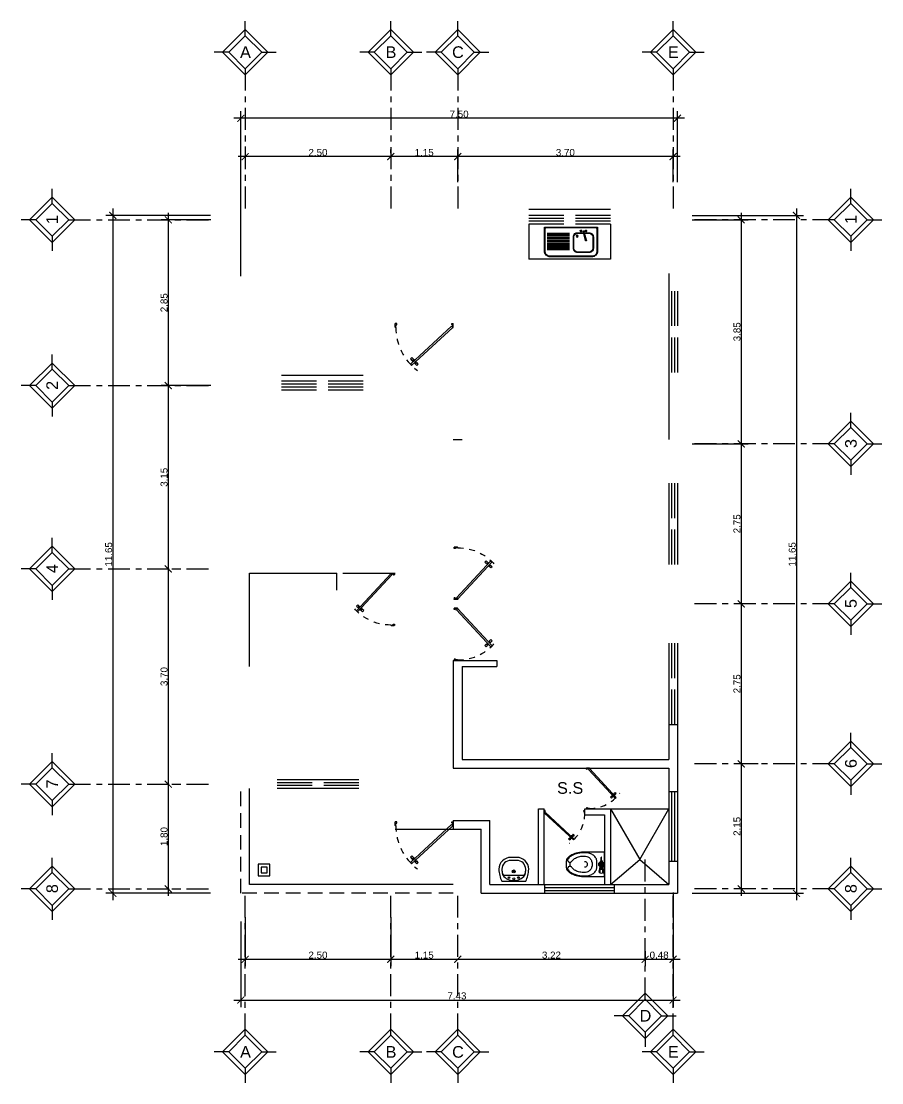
# Model space of a CAD drawing. Header units: inches. Extents: x 2 to 188, y -54 to 24.
# Drawn here: x 102.23 to 117.01, y -1.76 to 16.49 of the extents above; entities that cross this region are included whole.
import ezdxf
from ezdxf.enums import TextEntityAlignment as Align

# ---------------------------------------------------------------- set-up
doc = ezdxf.new("R2010")
doc.units = ezdxf.units.IN
doc.header["$MEASUREMENT"] = 0
doc.header["$PDMODE"] = 34
doc.linetypes.add('CENTER2', pattern=[1.125, 0.75, -0.125, 0.125, -0.125])
doc.linetypes.add('RAYITAS', pattern=[0.375, 0.25, -0.125])
doc.layers.add('artefactos', color=9, linetype='Continuous')
doc.layers.add('aux2', color=194, linetype='Continuous')
doc.styles.get("Standard").update_dxf_attribs({"font": 'arial.ttf'})
doc.dimstyles.new('A100', dxfattribs={"dimscale": 0, "dimtxt": 0.12, "dimasz": 0.12, "dimexe": 0.12, "dimexo": 0.06, "dimgap": 0.01, "dimtad": 1, "dimzin": 0, "dimdsep": 46, "dimtxsty": 'Standard', "dimblk": 'ARCHTICK', "dimcen": 0.09, "dimdle": 0.12, "dimclrd": 1, "dimclre": 1, "dimclrt": 3, "dimadec": 0, "dimazin": 0, "dimtfac": 1, "dimtofl": 0, "dimtmove": 1, "dimatfit": 3, "dimfxl": 1, "dimtolj": 1, "dimtzin": 0, "dimarcsym": 0})

# ---------------------------------------------------------------- blocks, each defined once
blk = doc.blocks.new('lp2')
at = {"layer": 'artefactos'}
for p, q in [((-0.219, -0.195), (-0.061, -0.234)), ((-0.215, -0.18), (-0.058, -0.225)), ((-0.186, -0.398), (-0.143, -0.396))]:
    blk.add_line(p, q, dxfattribs=at)
blk.add_lwpolyline([(-0.494, -0.088), (-0.494, -0.787, 0.414214), (-0.399, -0.882), (0.007, -0.882), (0.007, 0.007), (-0.399, 0.007, 0.414214)], format="xyb", close=True, dxfattribs=at)
for points in [[(-0.089, -0.217), (-0.089, -0.133, 0.414214), (-0.16, -0.062), (-0.351, -0.062, 0.414214), (-0.422, -0.133), (-0.422, -0.327, 0.414214), (-0.351, -0.398), (-0.186, -0.398)], [(-0.143, -0.396, 0.345881), (-0.089, -0.327), (-0.089, -0.227)]]:
    blk.add_lwpolyline(points, format="xyb", dxfattribs=at)
for centre, radius, start, end in [((-0.218, -0.187), 0.00751, 72.4753, 257.5247), ((-0.059, -0.23), 0.00461, 255, 75)]:
    blk.add_arc(centre, radius, start, end, dxfattribs=at)
at = {"layer": 'aux2', "linetype": 'Continuous'}
for p, q in [((-0.053, -0.177), (-0.058, -0.184)), ((-0.073, -0.184), (-0.066, -0.189)), ((-0.073, -0.275), (-0.066, -0.27)), ((-0.07, -0.18), (-0.063, -0.185)), ((-0.065, -0.195), (-0.07, -0.202)), ((-0.065, -0.265), (-0.07, -0.258)), ((-0.07, -0.279), (-0.063, -0.274)), ((-0.061, -0.198), (-0.066, -0.205)), ((-0.061, -0.262), (-0.066, -0.255)), ((-0.053, -0.283), (-0.058, -0.276)), ((-0.055, -0.197), (-0.048, -0.202)), ((-0.055, -0.263), (-0.048, -0.258)), ((-0.049, -0.18), (-0.054, -0.187)), ((-0.049, -0.28), (-0.054, -0.273)), ((-0.053, -0.193), (-0.046, -0.198)), ((-0.053, -0.267), (-0.046, -0.262)), ((-0.375, -0.463), (-0.375, -0.837)), ((-0.352, -0.463), (-0.352, -0.837)), ((-0.33, -0.463), (-0.33, -0.837)), ((-0.307, -0.463), (-0.307, -0.837)), ((-0.285, -0.463), (-0.285, -0.837)), ((-0.262, -0.463), (-0.262, -0.837)), ((-0.239, -0.463), (-0.239, -0.837)), ((-0.217, -0.463), (-0.217, -0.837)), ((-0.194, -0.463), (-0.194, -0.837)), ((-0.172, -0.463), (-0.172, -0.837)), ((-0.149, -0.463), (-0.149, -0.837)), ((-0.127, -0.463), (-0.127, -0.837)), ((-0.104, -0.463), (-0.104, -0.837))]:
    blk.add_line(p, q, dxfattribs=at)
blk.add_lwpolyline([(-0.484, -0.088), (-0.484, -0.787, 0.414214), (-0.399, -0.873), (-0.027, -0.873, 0.414214), (-0.003, -0.849), (-0.003, -0.026, 0.414214), (-0.027, -0.002), (-0.399, -0.002, 0.414214)], format="xyb", close=True, dxfattribs=at)
for points in [[(-0.098, -0.214), (-0.098, -0.133, 0.414214), (-0.16, -0.071), (-0.351, -0.071, 0.414214), (-0.413, -0.133), (-0.413, -0.327, 0.414214), (-0.351, -0.389), (-0.169, -0.389)], [(-0.169, -0.389), (-0.16, -0.389, 0.414214), (-0.098, -0.327), (-0.098, -0.225)]]:
    blk.add_lwpolyline(points, format="xyb", dxfattribs=at)
for centre, radius in [((-0.147, -0.333), 0.0177), ((-0.147, -0.333), 0.0108), ((-0.059, -0.191), 0.00362), ((-0.059, -0.269), 0.00362)]:
    blk.add_circle(centre, radius, dxfattribs=at)
for centre, radius, start, end in [((-0.051, -0.179), 0.00246, 325, 145), ((-0.072, -0.182), 0.00246, 55, 235), ((-0.072, -0.277), 0.00246, 125, 305), ((-0.068, -0.204), 0.00246, 145, 325), ((-0.068, -0.256), 0.00246, 35, 215), ((-0.07, -0.193), 0.00484, 332.2939, 47.7061), ((-0.07, -0.267), 0.00484, 312.2939, 27.7061), ((-0.061, -0.181), 0.00484, 242.2939, 317.7061), ((-0.061, -0.279), 0.00484, 42.2939, 117.7061), ((-0.058, -0.201), 0.00484, 62.2939, 137.7061), ((-0.058, -0.259), 0.00484, 222.2939, 297.7061), ((-0.049, -0.189), 0.00484, 152.2939, 227.7061), ((-0.049, -0.27), 0.00484, 132.2939, 207.7061), ((-0.051, -0.281), 0.00246, 215, 35), ((-0.047, -0.2), 0.00246, 235, 55), ((-0.047, -0.26), 0.00246, 305, 125)]:
    blk.add_arc(centre, radius, start, end, dxfattribs=at)
blk = doc.blocks.new('*U25')
at = {"layer": 'artefactos'}
for p, q in [((0.011, 0.034), (0.717, 0.69)), ((0.032, 0.013), (0.738, 0.668)), ((0.625, 0.689), (0.601, 0.665)), ((0.601, 0.665), (0.629, 0.637)), ((0.625, 0.689), (0.653, 0.661)), ((0.653, 0.661), (0.629, 0.637)), ((0.675, 0.653), (0.637, 0.615)), ((0.637, 0.615), (0.64, 0.612)), ((0.664, 0.588), (0.661, 0.591)), ((0.702, 0.626), (0.664, 0.588)), ((0.675, 0.653), (0.678, 0.65)), ((0.71, 0.604), (0.686, 0.58)), ((0.714, 0.552), (0.686, 0.58)), ((0.702, 0.626), (0.699, 0.629)), ((0.738, 0.576), (0.71, 0.604)), ((0.738, 0.576), (0.714, 0.552)), ((0.738, 0.668), (0.717, 0.69)), ((0, 0.031), (0, -0.031)), ((0.008, 0.034), (0.003, 0.034)), ((0.011, 0.034), (0.032, 0.013)), ((0.011, 0.031), (0.011, -0.011)), ((0.989, 0.031), (0.989, -0.011)), ((0.992, 0.034), (0.997, 0.034)), ((1, 0.031), (1, -0.031)), ((0.025, -0.034), (0.003, -0.034)), ((0.011, -0.011), (0.025, -0.011)), ((0.028, -0.014), (0.028, -0.031)), ((0.972, -0.014), (0.972, -0.031)), ((0.989, -0.011), (0.975, -0.011)), ((0.975, -0.034), (0.997, -0.034))]:
    blk.add_line(p, q, dxfattribs=at)
at = {"layer": 'artefactos', "linetype": 'RAYITAS', "ltscale": 0.15}
blk.add_arc((0.061, 0.034), 0.928, 0, 53.3291, dxfattribs=at)
at = {"layer": 'artefactos'}
for centre, radius, start, end in [((0.624, 0.629), 0.0188, 310.968, 53.1574), ((0.661, 0.665), 0.0188, 216.8426, 319.032), ((0.678, 0.576), 0.0188, 36.8426, 139.032), ((0.714, 0.612), 0.0188, 130.968, 233.1574), ((0.003, 0.031), 0.003, 90, 180), ((0.008, 0.031), 0.003, 0, 90), ((0.992, 0.031), 0.003, 90, 180), ((0.997, 0.031), 0.003, 0, 90), ((0.003, -0.031), 0.003, 180, 270), ((0.025, -0.014), 0.003, 0, 90), ((0.025, -0.031), 0.003, 270, 0), ((0.975, -0.014), 0.003, 90, 180), ((0.975, -0.031), 0.003, 180, 270), ((0.997, -0.031), 0.003, 270, 0)]:
    blk.add_arc(centre, radius, start, end, dxfattribs=at)
blk = doc.blocks.new('EJE NORTE3')
at = {"color": 8}
for p, q in [((0, 3.631), (0, 4.131)), ((-0.566, 3.066), (-1.066, 3.066)), ((0.566, 3.066), (1.066, 3.066))]:
    blk.add_line(p, q, dxfattribs=at)
at = {"color": 2, "linetype": 'CENTER2'}
blk.add_line((0, 2.5), (0, -2.5), dxfattribs=at)
at = {"color": 8}
blk.add_lwpolyline([(0.778, 3.066), (0, 3.844), (-0.778, 3.066), (0, 2.288)], close=True, dxfattribs=at)
at = {"color": 5}
blk.add_lwpolyline([(0.566, 3.066), (0, 3.631), (-0.566, 3.066), (0, 2.5)], close=True, dxfattribs=at)
at = {"color": 8}
blk.add_attdef('EN', text='', height=0.4, dxfattribs=at).set_placement((0.009, 3.07), align=Align.MIDDLE_CENTER)
blk = doc.blocks.new('_ArchTick')
at = {"color": 0, "linetype": 'ByBlock', "const_width": 0.15}
blk.add_lwpolyline([(-0.5, -0.5), (0.5, 0.5)], dxfattribs=at)
blk = doc.blocks.new('*D45')
at = {"color": 1, "lineweight": -2, "transparency": 16777216}
for p, q in [((109.728, 13.723), (109.728, 14.281)), ((113.428, 13.723), (113.428, 14.281)), ((113.548, 14.161), (109.608, 14.161))]:
    blk.add_line(p, q, dxfattribs=at)
at = {"layer": 'DEFPOINTS', "color": 0, "transparency": 16777216}
for p in [(109.728, 14.161), (109.728, 13.663), (113.428, 13.663)]:
    blk.add_point(p, dxfattribs=at)
at = {"color": 1, "lineweight": -2, "transparency": 16777216, "xscale": 0.12, "yscale": 0.12, "zscale": 0.12, "rotation": 180}
blk.add_blockref('_ArchTick', (109.728, 14.161), dxfattribs=at)
at = {"color": 1, "lineweight": -2, "transparency": 16777216, "xscale": 0.12, "yscale": 0.12, "zscale": 0.12}
blk.add_blockref('_ArchTick', (113.428, 14.161), dxfattribs=at)
at = {"color": 3, "transparency": 16777216, "insert": (111.578, 14.232), "char_height": 0.12, "attachment_point": 5}
blk.add_mtext('\\A1;3.70', dxfattribs=at)
blk = doc.blocks.new('*D46')
at = {"color": 1, "lineweight": -2, "transparency": 16777216}
for p, q in [((108.578, 14.221), (108.578, 14.281)), ((109.728, 13.723), (109.728, 14.281)), ((109.848, 14.161), (108.458, 14.161))]:
    blk.add_line(p, q, dxfattribs=at)
at = {"layer": 'DEFPOINTS', "color": 0, "transparency": 16777216}
for p in [(108.578, 14.161), (108.578, 14.161), (109.728, 13.663)]:
    blk.add_point(p, dxfattribs=at)
at = {"color": 1, "lineweight": -2, "transparency": 16777216, "xscale": 0.12, "yscale": 0.12, "zscale": 0.12, "rotation": 180}
blk.add_blockref('_ArchTick', (108.578, 14.161), dxfattribs=at)
at = {"color": 1, "lineweight": -2, "transparency": 16777216, "xscale": 0.12, "yscale": 0.12, "zscale": 0.12}
blk.add_blockref('_ArchTick', (109.728, 14.161), dxfattribs=at)
at = {"color": 3, "transparency": 16777216, "insert": (109.153, 14.232), "char_height": 0.12, "attachment_point": 5}
blk.add_mtext('\\A1;1.15', dxfattribs=at)
blk = doc.blocks.new('*D47')
at = {"color": 1, "lineweight": -2, "transparency": 16777216}
for p, q in [((106.078, 14.336), (106.078, 14.041)), ((108.578, 14.221), (108.578, 14.281)), ((108.698, 14.161), (105.958, 14.161))]:
    blk.add_line(p, q, dxfattribs=at)
at = {"layer": 'DEFPOINTS', "color": 0, "transparency": 16777216}
for p in [(106.078, 14.396), (106.078, 14.161), (108.578, 14.161)]:
    blk.add_point(p, dxfattribs=at)
at = {"color": 1, "lineweight": -2, "transparency": 16777216, "xscale": 0.12, "yscale": 0.12, "zscale": 0.12, "rotation": 180}
blk.add_blockref('_ArchTick', (106.078, 14.161), dxfattribs=at)
at = {"color": 1, "lineweight": -2, "transparency": 16777216, "xscale": 0.12, "yscale": 0.12, "zscale": 0.12}
blk.add_blockref('_ArchTick', (108.578, 14.161), dxfattribs=at)
at = {"color": 3, "transparency": 16777216, "insert": (107.328, 14.232), "char_height": 0.12, "attachment_point": 5}
blk.add_mtext('\\A1;2.50', dxfattribs=at)
blk = doc.blocks.new('*D48')
at = {"color": 1, "lineweight": -2, "transparency": 16777216}
for p, q in [((113.623, 14.82), (105.883, 14.82)), ((106.003, 12.108), (106.003, 14.94)), ((113.503, 13.723), (113.503, 14.94))]:
    blk.add_line(p, q, dxfattribs=at)
at = {"layer": 'DEFPOINTS', "color": 0, "transparency": 16777216}
for p in [(106.003, 14.82), (113.503, 13.663), (106.003, 12.048)]:
    blk.add_point(p, dxfattribs=at)
at = {"color": 1, "lineweight": -2, "transparency": 16777216, "xscale": 0.12, "yscale": 0.12, "zscale": 0.12, "rotation": 180}
blk.add_blockref('_ArchTick', (106.003, 14.82), dxfattribs=at)
at = {"color": 1, "lineweight": -2, "transparency": 16777216, "xscale": 0.12, "yscale": 0.12, "zscale": 0.12}
blk.add_blockref('_ArchTick', (113.503, 14.82), dxfattribs=at)
at = {"color": 3, "transparency": 16777216, "insert": (109.753, 14.891), "char_height": 0.12, "attachment_point": 5}
blk.add_mtext('\\A1;7.50', dxfattribs=at)
blk = doc.blocks.new('*D49')
at = {"color": 1, "lineweight": -2, "transparency": 16777216}
for p, q in [((106.078, 1.088), (106.078, 0.246)), ((108.578, 1.088), (108.578, 0.246)), ((105.958, 0.366), (108.698, 0.366))]:
    blk.add_line(p, q, dxfattribs=at)
at = {"layer": 'DEFPOINTS', "color": 0, "transparency": 16777216}
for p in [(106.078, 1.148), (108.578, 1.148), (108.578, 0.366)]:
    blk.add_point(p, dxfattribs=at)
at = {"color": 1, "lineweight": -2, "transparency": 16777216, "xscale": 0.12, "yscale": 0.12, "zscale": 0.12, "rotation": 180}
blk.add_blockref('_ArchTick', (106.078, 0.366), dxfattribs=at)
at = {"color": 1, "lineweight": -2, "transparency": 16777216, "xscale": 0.12, "yscale": 0.12, "zscale": 0.12}
blk.add_blockref('_ArchTick', (108.578, 0.366), dxfattribs=at)
at = {"color": 3, "transparency": 16777216, "insert": (107.328, 0.437), "char_height": 0.12, "attachment_point": 5}
blk.add_mtext('\\A1;2.50', dxfattribs=at)
blk = doc.blocks.new('*D50')
at = {"color": 1, "lineweight": -2, "transparency": 16777216}
for p, q in [((108.578, 1.088), (108.578, 0.246)), ((108.458, 0.366), (109.848, 0.366)), ((109.728, 0.426), (109.728, 0.486))]:
    blk.add_line(p, q, dxfattribs=at)
at = {"layer": 'DEFPOINTS', "color": 0, "transparency": 16777216}
for p in [(108.578, 1.148), (109.728, 0.366), (109.728, 0.366)]:
    blk.add_point(p, dxfattribs=at)
at = {"color": 1, "lineweight": -2, "transparency": 16777216, "xscale": 0.12, "yscale": 0.12, "zscale": 0.12, "rotation": 180}
blk.add_blockref('_ArchTick', (108.578, 0.366), dxfattribs=at)
at = {"color": 1, "lineweight": -2, "transparency": 16777216, "xscale": 0.12, "yscale": 0.12, "zscale": 0.12}
blk.add_blockref('_ArchTick', (109.728, 0.366), dxfattribs=at)
at = {"color": 3, "transparency": 16777216, "insert": (109.153, 0.437), "char_height": 0.12, "attachment_point": 5}
blk.add_mtext('\\A1;1.15', dxfattribs=at)
blk = doc.blocks.new('*D51')
at = {"color": 1, "lineweight": -2, "transparency": 16777216}
for p, q in [((109.608, 0.366), (113.069, 0.366)), ((109.728, 0.426), (109.728, 0.486)), ((112.949, 0.506), (112.949, 0.246))]:
    blk.add_line(p, q, dxfattribs=at)
at = {"layer": 'DEFPOINTS', "color": 0, "transparency": 16777216}
for p in [(112.949, 0.566), (109.728, 0.366), (112.949, 0.366)]:
    blk.add_point(p, dxfattribs=at)
at = {"color": 1, "lineweight": -2, "transparency": 16777216, "xscale": 0.12, "yscale": 0.12, "zscale": 0.12, "rotation": 180}
blk.add_blockref('_ArchTick', (109.728, 0.366), dxfattribs=at)
at = {"color": 1, "lineweight": -2, "transparency": 16777216, "xscale": 0.12, "yscale": 0.12, "zscale": 0.12}
blk.add_blockref('_ArchTick', (112.949, 0.366), dxfattribs=at)
at = {"color": 3, "transparency": 16777216, "insert": (111.339, 0.437), "char_height": 0.12, "attachment_point": 5}
blk.add_mtext('\\A1;3.22', dxfattribs=at)
blk = doc.blocks.new('*D52')
at = {"color": 1, "lineweight": -2, "transparency": 16777216}
for p, q in [((112.829, 0.366), (113.548, 0.366)), ((112.949, 0.506), (112.949, 0.246)), ((113.428, 0.506), (113.428, 0.246))]:
    blk.add_line(p, q, dxfattribs=at)
at = {"layer": 'DEFPOINTS', "color": 0, "transparency": 16777216}
for p in [(112.949, 0.566), (113.428, 0.566), (113.428, 0.366)]:
    blk.add_point(p, dxfattribs=at)
at = {"color": 1, "lineweight": -2, "transparency": 16777216, "xscale": 0.12, "yscale": 0.12, "zscale": 0.12, "rotation": 180}
blk.add_blockref('_ArchTick', (112.949, 0.366), dxfattribs=at)
at = {"color": 1, "lineweight": -2, "transparency": 16777216, "xscale": 0.12, "yscale": 0.12, "zscale": 0.12}
blk.add_blockref('_ArchTick', (113.428, 0.366), dxfattribs=at)
at = {"color": 3, "transparency": 16777216, "insert": (113.189, 0.437), "char_height": 0.12, "attachment_point": 5}
blk.add_mtext('\\A1;0.48', dxfattribs=at)
blk = doc.blocks.new('*D53')
at = {"color": 1, "lineweight": -2, "transparency": 16777216}
for p, q in [((113.428, 1.515), (113.428, -0.455)), ((106.003, 1.013), (106.003, -0.455)), ((105.883, -0.335), (113.548, -0.335))]:
    blk.add_line(p, q, dxfattribs=at)
at = {"layer": 'DEFPOINTS', "color": 0, "transparency": 16777216}
for p in [(113.428, 1.575), (106.003, 1.073), (113.428, -0.335)]:
    blk.add_point(p, dxfattribs=at)
at = {"color": 1, "lineweight": -2, "transparency": 16777216, "xscale": 0.12, "yscale": 0.12, "zscale": 0.12, "rotation": 180}
blk.add_blockref('_ArchTick', (106.003, -0.335), dxfattribs=at)
at = {"color": 1, "lineweight": -2, "transparency": 16777216, "xscale": 0.12, "yscale": 0.12, "zscale": 0.12}
blk.add_blockref('_ArchTick', (113.428, -0.335), dxfattribs=at)
at = {"color": 3, "transparency": 16777216, "insert": (109.715, -0.264), "char_height": 0.12, "attachment_point": 5}
blk.add_mtext('\\A1;7.43', dxfattribs=at)
blk = doc.blocks.new('*D54')
at = {"color": 1, "lineweight": -2, "transparency": 16777216}
for p, q in [((104.756, 13.195), (104.756, 10.105)), ((105.486, 13.075), (104.636, 13.075)), ((105.486, 10.225), (104.636, 10.225))]:
    blk.add_line(p, q, dxfattribs=at)
at = {"layer": 'DEFPOINTS', "color": 0, "transparency": 16777216}
for p in [(105.546, 13.075), (104.756, 10.225), (105.546, 10.225)]:
    blk.add_point(p, dxfattribs=at)
at = {"color": 1, "lineweight": -2, "transparency": 16777216, "xscale": 0.12, "yscale": 0.12, "zscale": 0.12}
for p, rotation in [((104.756, 13.075), 90), ((104.756, 10.225), 270)]:
    blk.add_blockref('_ArchTick', p, dxfattribs=dict(at, rotation=rotation))
at = {"color": 3, "transparency": 16777216, "insert": (104.684, 11.65), "char_height": 0.12, "attachment_point": 5, "rotation": 90}
blk.add_mtext('\\A1;2.85', dxfattribs=at)
blk = doc.blocks.new('*D55')
at = {"color": 1, "lineweight": -2, "transparency": 16777216}
for p, q in [((105.486, 10.225), (104.636, 10.225)), ((104.756, 10.345), (104.756, 6.955)), ((104.816, 7.075), (104.876, 7.075))]:
    blk.add_line(p, q, dxfattribs=at)
at = {"layer": 'DEFPOINTS', "color": 0, "transparency": 16777216}
for p in [(105.546, 10.225), (104.756, 7.075), (104.756, 7.075)]:
    blk.add_point(p, dxfattribs=at)
at = {"color": 1, "lineweight": -2, "transparency": 16777216, "xscale": 0.12, "yscale": 0.12, "zscale": 0.12}
for p, rotation in [((104.756, 10.225), 90), ((104.756, 7.075), 270)]:
    blk.add_blockref('_ArchTick', p, dxfattribs=dict(at, rotation=rotation))
at = {"color": 3, "transparency": 16777216, "insert": (104.684, 8.65), "char_height": 0.12, "attachment_point": 5, "rotation": 90}
blk.add_mtext('\\A1;3.15', dxfattribs=at)
blk = doc.blocks.new('*D56')
at = {"color": 1, "lineweight": -2, "transparency": 16777216}
for p, q in [((104.756, 7.195), (104.756, 3.255)), ((104.816, 7.075), (104.876, 7.075)), ((104.816, 3.375), (104.876, 3.375))]:
    blk.add_line(p, q, dxfattribs=at)
at = {"layer": 'DEFPOINTS', "color": 0, "transparency": 16777216}
for p in [(104.756, 7.075), (104.756, 3.375), (104.756, 3.375)]:
    blk.add_point(p, dxfattribs=at)
at = {"color": 1, "lineweight": -2, "transparency": 16777216, "xscale": 0.12, "yscale": 0.12, "zscale": 0.12}
for p, rotation in [((104.756, 7.075), 90), ((104.756, 3.375), 270)]:
    blk.add_blockref('_ArchTick', p, dxfattribs=dict(at, rotation=rotation))
at = {"color": 3, "transparency": 16777216, "insert": (104.684, 5.225), "char_height": 0.12, "attachment_point": 5, "rotation": 90}
blk.add_mtext('\\A1;3.70', dxfattribs=at)
blk = doc.blocks.new('*D57')
at = {"color": 1, "lineweight": -2, "transparency": 16777216}
for p, q in [((104.756, 3.495), (104.756, 1.455)), ((104.816, 3.375), (104.876, 3.375)), ((104.816, 1.575), (104.876, 1.575))]:
    blk.add_line(p, q, dxfattribs=at)
at = {"layer": 'DEFPOINTS', "color": 0, "transparency": 16777216}
for p in [(104.756, 3.375), (104.756, 1.575), (104.756, 1.575)]:
    blk.add_point(p, dxfattribs=at)
at = {"color": 1, "lineweight": -2, "transparency": 16777216, "xscale": 0.12, "yscale": 0.12, "zscale": 0.12}
for p, rotation in [((104.756, 3.375), 90), ((104.756, 1.575), 270)]:
    blk.add_blockref('_ArchTick', p, dxfattribs=dict(at, rotation=rotation))
at = {"color": 3, "transparency": 16777216, "insert": (104.684, 2.475), "char_height": 0.12, "attachment_point": 5, "rotation": 90}
blk.add_mtext('\\A1;1.80', dxfattribs=at)
blk = doc.blocks.new('*D58')
at = {"color": 1, "lineweight": -2, "transparency": 16777216}
for p, q in [((105.481, 13.15), (103.684, 13.15)), ((103.804, 13.27), (103.804, 1.38)), ((105.481, 1.5), (103.684, 1.5))]:
    blk.add_line(p, q, dxfattribs=at)
at = {"layer": 'DEFPOINTS', "color": 0, "transparency": 16777216}
for p in [(105.541, 13.15), (103.804, 1.5), (105.541, 1.5)]:
    blk.add_point(p, dxfattribs=at)
at = {"color": 1, "lineweight": -2, "transparency": 16777216, "xscale": 0.12, "yscale": 0.12, "zscale": 0.12}
for p, rotation in [((103.804, 13.15), 90), ((103.804, 1.5), 270)]:
    blk.add_blockref('_ArchTick', p, dxfattribs=dict(at, rotation=rotation))
at = {"color": 3, "transparency": 16777216, "insert": (103.732, 7.325), "char_height": 0.12, "attachment_point": 5, "rotation": 90}
blk.add_mtext('\\A1;11.65', dxfattribs=at)
blk = doc.blocks.new('*D59')
at = {"color": 1, "lineweight": -2, "transparency": 16777216}
for p, q in [((114.599, 13.195), (114.599, 9.105)), ((113.758, 13.075), (114.719, 13.075)), ((113.758, 9.225), (114.719, 9.225))]:
    blk.add_line(p, q, dxfattribs=at)
at = {"layer": 'DEFPOINTS', "color": 0, "transparency": 16777216}
for p in [(113.698, 13.075), (113.698, 9.225), (114.599, 9.225)]:
    blk.add_point(p, dxfattribs=at)
at = {"color": 1, "lineweight": -2, "transparency": 16777216, "xscale": 0.12, "yscale": 0.12, "zscale": 0.12}
for p, rotation in [((114.599, 13.075), 90), ((114.599, 9.225), 270)]:
    blk.add_blockref('_ArchTick', p, dxfattribs=dict(at, rotation=rotation))
at = {"color": 3, "transparency": 16777216, "insert": (114.527, 11.15), "char_height": 0.12, "attachment_point": 5, "rotation": 90}
blk.add_mtext('\\A1;3.85', dxfattribs=at)
blk = doc.blocks.new('*D60')
at = {"color": 1, "lineweight": -2, "transparency": 16777216}
for p, q in [((114.599, 9.345), (114.599, 6.355)), ((113.758, 9.225), (114.719, 9.225)), ((114.539, 6.475), (114.479, 6.475))]:
    blk.add_line(p, q, dxfattribs=at)
at = {"layer": 'DEFPOINTS', "color": 0, "transparency": 16777216}
for p in [(113.698, 9.225), (114.599, 6.475), (114.599, 6.475)]:
    blk.add_point(p, dxfattribs=at)
at = {"color": 1, "lineweight": -2, "transparency": 16777216, "xscale": 0.12, "yscale": 0.12, "zscale": 0.12}
for p, rotation in [((114.599, 9.225), 90), ((114.599, 6.475), 270)]:
    blk.add_blockref('_ArchTick', p, dxfattribs=dict(at, rotation=rotation))
at = {"color": 3, "transparency": 16777216, "insert": (114.527, 7.85), "char_height": 0.12, "attachment_point": 5, "rotation": 90}
blk.add_mtext('\\A1;2.75', dxfattribs=at)
blk = doc.blocks.new('*D61')
at = {"color": 1, "lineweight": -2, "transparency": 16777216}
for p, q in [((114.599, 6.595), (114.599, 3.605)), ((114.539, 6.475), (114.479, 6.475)), ((114.888, 3.725), (114.479, 3.725))]:
    blk.add_line(p, q, dxfattribs=at)
at = {"layer": 'DEFPOINTS', "color": 0, "transparency": 16777216}
for p in [(114.599, 6.475), (114.599, 3.725), (114.948, 3.725)]:
    blk.add_point(p, dxfattribs=at)
at = {"color": 1, "lineweight": -2, "transparency": 16777216, "xscale": 0.12, "yscale": 0.12, "zscale": 0.12}
for p, rotation in [((114.599, 6.475), 90), ((114.599, 3.725), 270)]:
    blk.add_blockref('_ArchTick', p, dxfattribs=dict(at, rotation=rotation))
at = {"color": 3, "transparency": 16777216, "insert": (114.527, 5.1), "char_height": 0.12, "attachment_point": 5, "rotation": 90}
blk.add_mtext('\\A1;2.75', dxfattribs=at)
blk = doc.blocks.new('*D62')
at = {"color": 1, "lineweight": -2, "transparency": 16777216}
for p, q in [((114.599, 3.845), (114.599, 1.455)), ((114.888, 3.725), (114.479, 3.725)), ((114.539, 1.575), (114.479, 1.575))]:
    blk.add_line(p, q, dxfattribs=at)
at = {"layer": 'DEFPOINTS', "color": 0, "transparency": 16777216}
for p in [(114.948, 3.725), (114.599, 1.575), (114.599, 1.575)]:
    blk.add_point(p, dxfattribs=at)
at = {"color": 1, "lineweight": -2, "transparency": 16777216, "xscale": 0.12, "yscale": 0.12, "zscale": 0.12}
for p, rotation in [((114.599, 3.725), 90), ((114.599, 1.575), 270)]:
    blk.add_blockref('_ArchTick', p, dxfattribs=dict(at, rotation=rotation))
at = {"color": 3, "transparency": 16777216, "insert": (114.527, 2.65), "char_height": 0.12, "attachment_point": 5, "rotation": 90}
blk.add_mtext('\\A1;2.15', dxfattribs=at)
blk = doc.blocks.new('*D63')
at = {"color": 1, "lineweight": -2, "transparency": 16777216}
for p, q in [((113.758, 13.15), (115.668, 13.15)), ((115.548, 13.27), (115.548, 1.38)), ((113.758, 1.5), (115.668, 1.5))]:
    blk.add_line(p, q, dxfattribs=at)
at = {"layer": 'DEFPOINTS', "color": 0, "transparency": 16777216}
for p in [(113.698, 13.15), (113.698, 1.5), (115.548, 1.5)]:
    blk.add_point(p, dxfattribs=at)
at = {"color": 1, "lineweight": -2, "transparency": 16777216, "xscale": 0.12, "yscale": 0.12, "zscale": 0.12}
for p, rotation in [((115.548, 13.15), 90), ((115.548, 1.5), 270)]:
    blk.add_blockref('_ArchTick', p, dxfattribs=dict(at, rotation=rotation))
at = {"color": 3, "transparency": 16777216, "insert": (115.476, 7.325), "char_height": 0.12, "attachment_point": 5, "rotation": 90}
blk.add_mtext('\\A1;11.65', dxfattribs=at)
blk = doc.blocks.new('videt')
at = {"layer": 'artefactos'}
blk.add_line((0.024, 0.29), (-0.044, 0.29), dxfattribs=at)
for points in [[(0.196, 0.029, 0.049648), (0.183, 0.159, 0.06346), (0.151, 0.256, 0.103485), (0.093, 0.331, 0.178458), (0.04, 0.351), (-0.06, 0.351, 0.178458), (-0.112, 0.331, 0.103485), (-0.17, 0.256, 0.06346), (-0.203, 0.159, 0.049648), (-0.216, 0.029), (-0.216, -0.293), (0.196, -0.293)], [(-0.104, 0.322, 0.103485), (-0.159, 0.251, 0.06346), (-0.191, 0.157, 0.049648), (-0.204, 0.029, 0.075858), (-0.192, -0.046, 0.086069), (-0.162, -0.106, 0.105985), (-0.113, -0.148, 0.126201), (-0.06, -0.162), (0.04, -0.162, 0.126201), (0.093, -0.148, 0.105985), (0.142, -0.106, 0.086069), (0.172, -0.046, 0.075858), (0.184, 0.029, 0.049648), (0.171, 0.157, 0.06346), (0.139, 0.251, 0.103485), (0.085, 0.322, 0.097511), (0.07, 0.328, 0.09808), (0.055, 0.328, 0.098895), (0.041, 0.322, 0.099479), (0.03, 0.311, 0.099479), (0.025, 0.297, 0.098895), (0.025, 0.282, 0.09808), (0.031, 0.268, 0.097511), (0.041, 0.257, -0.102445), (0.087, 0.211, -0.077884), (0.116, 0.146, -0.065096), (0.127, 0.061, -0.024284), (0.125, 0.029, -0.115331), (0.115, -0.013, -0.103946), (0.086, -0.051, -0.091071), (0.043, -0.075, -0.083675), (-0.01, -0.084, -0.083675), (-0.063, -0.075, -0.091071), (-0.105, -0.051, -0.103946), (-0.135, -0.013, -0.115331), (-0.145, 0.029, -0.024284), (-0.146, 0.061, -0.065096), (-0.135, 0.146, -0.077884), (-0.106, 0.211, -0.102445), (-0.061, 0.257, 0.097511), (-0.05, 0.268, 0.09808), (-0.044, 0.282, 0.098895), (-0.044, 0.297, 0.099479), (-0.05, 0.311, 0.099479), (-0.061, 0.322, 0.098895), (-0.075, 0.328, 0.09808), (-0.09, 0.328, 0.097511)]]:
    blk.add_lwpolyline(points, format="xyb", close=True, dxfattribs=at)
blk.add_lwpolyline([(0.04, 0.043, -0.111064), (0.036, 0.026, -0.102841), (0.025, 0.012, -0.093011), (0.01, 0.003, -0.087082), (-0.01, -0.001, -0.087082), (-0.029, 0.003, -0.093011), (-0.045, 0.012, -0.102841), (-0.056, 0.026, -0.111064), (-0.06, 0.043, -0.111064)], format="xyb", dxfattribs=at)
at = {"layer": 'aux2'}
for p, q in [((-0.166, -0.293), (-0.166, -0.281)), ((-0.166, -0.293), (-0.091, -0.293)), ((-0.154, -0.215), (-0.154, -0.203)), ((-0.083, -0.215), (-0.154, -0.215)), ((-0.083, -0.259), (-0.154, -0.259)), ((-0.154, -0.277), (-0.154, -0.259)), ((-0.15, -0.206), (-0.15, -0.201)), ((-0.15, -0.276), (-0.15, -0.265)), ((-0.135, -0.209), (-0.147, -0.209)), ((-0.135, -0.262), (-0.147, -0.262)), ((-0.132, -0.206), (-0.132, -0.197)), ((-0.132, -0.274), (-0.132, -0.265)), ((-0.125, -0.206), (-0.125, -0.197)), ((-0.125, -0.274), (-0.125, -0.265)), ((-0.11, -0.209), (-0.122, -0.209)), ((-0.11, -0.262), (-0.122, -0.262)), ((-0.107, -0.206), (-0.107, -0.201)), ((-0.107, -0.276), (-0.107, -0.265)), ((-0.104, -0.215), (-0.104, -0.203)), ((-0.104, -0.277), (-0.104, -0.259)), ((-0.091, -0.293), (-0.091, -0.281)), ((-0.083, -0.212), (-0.07, -0.212)), ((-0.083, -0.262), (-0.083, -0.212)), ((-0.083, -0.237), (-0.07, -0.237)), ((-0.083, -0.262), (-0.07, -0.262)), ((-0.07, -0.262), (-0.07, -0.212)), ((-0.058, -0.215), (-0.07, -0.215)), ((-0.058, -0.259), (-0.07, -0.259)), ((-0.046, -0.212), (-0.058, -0.212)), ((-0.058, -0.262), (-0.058, -0.212)), ((-0.046, -0.262), (-0.058, -0.262)), ((0.047, -0.221), (0.031, -0.221)), ((0.047, -0.252), (0.031, -0.252)), ((0.047, -0.252), (0.047, -0.221)), ((0.05, -0.234), (0.106, -0.234)), ((0.05, -0.24), (0.106, -0.24))]:
    blk.add_line(p, q, dxfattribs=at)
blk.add_lwpolyline([(-0.035, -0.237), (-0.022, -0.259), (0.003, -0.259), (0.015, -0.237), (0.003, -0.215), (-0.022, -0.215)], close=True, dxfattribs=at)
for centre, radius in [((-0.01, -0.237), 0.0437), ((-0.01, -0.236), 0.025), ((-0.01, -0.237), 0.025), ((-0.01, -0.237), 0.00855)]:
    blk.add_circle(centre, radius, dxfattribs=at)
for centre, radius, start, end in [((-0.129, -0.39), 0.116, 71.0754, 108.9246), ((-0.119, -0.237), 0.0406, 147.7952, 212.2048), ((-0.129, -0.25), 0.0531, 61.9275, 118.0725), ((-0.147, -0.206), 0.00312, 180, 270), ((-0.147, -0.265), 0.00312, 90, 180), ((-0.135, -0.206), 0.00312, 270, 0), ((-0.135, -0.265), 0.00312, 0, 90), ((-0.122, -0.206), 0.00312, 180, 270), ((-0.122, -0.265), 0.00312, 90, 180), ((-0.11, -0.206), 0.00312, 270, 0), ((-0.11, -0.265), 0.00312, 0, 90), ((-0.138, -0.237), 0.0406, 327.7958, 32.2042), ((0.05, -0.231), 0.00312, 180, 270), ((0.05, -0.243), 0.00312, 90, 180), ((0.106, -0.237), 0.00312, 270, 90)]:
    blk.add_arc(centre, radius, start, end, dxfattribs=at)
blk = doc.blocks.new('Lo_small_pl')
at = {"layer": 'artefactos'}
for p, q in [((0.2, 0), (-0.2, 0)), ((0.161, -0.1), (-0.161, -0.1)), ((-0.05, -0.35), (0.05, -0.35)), ((-0.05, -0.4), (0.05, -0.4))]:
    blk.add_line(p, q, dxfattribs=at)
blk.add_circle((0, -0.164), 0.025, dxfattribs=at)
for centre, radius, start, end in [((0.232, -0.214), 0.483, 153.6298, 178.2977), ((0.232, -0.214), 0.433, 167.9069, 178.2977), ((-0.161, -0.13), 0.03, 90, 167.9069), ((0.161, -0.13), 0.03, 12.0931, 90), ((-0.232, -0.214), 0.433, 1.7023, 12.0931), ((-0.232, -0.214), 0.483, 1.7023, 26.3702), ((-0.048, -0.198), 0.202, 180.7014, 269.2986), ((-0.048, -0.198), 0.152, 180.7014, 269.2986), ((0.048, -0.198), 0.152, 270.7014, 359.2986), ((0.048, -0.198), 0.202, 270.7014, 359.2986)]:
    blk.add_arc(centre, radius, start, end, dxfattribs=at)
at = {"layer": 'aux2'}
for centre in [(-0.08, -0.06), (0, -0.04), (0, -0.164), (0.08, -0.06)]:
    blk.add_circle(centre, 0.015, dxfattribs=at)
for centre, radius, start, end in [((-0.152, -0.121), 0.0388, 147.9482, 184.6318), ((0, -0.245), 0.235, 38.1524, 141.8476), ((0.152, -0.121), 0.0388, 355.3682, 32.0518)]:
    blk.add_arc(centre, radius, start, end, dxfattribs=at)

msp = doc.modelspace()

# ---------------------------------------------------------------- linework, layer by layer
at = {"color": 1}
for p, q in [((112.353, 13.25), (110.953, 13.25)), ((111.553, 13.1), (110.953, 13.1)), ((111.553, 13.05), (110.953, 13.05)), ((110.953, 13), (110.953, 12.4)), ((112.353, 13.1), (111.753, 13.1)), ((112.353, 13.05), (111.753, 13.05)), ((112.353, 13), (112.353, 12.4)), ((112.353, 12.4), (110.953, 12.4)), ((113.403, 11.85), (113.403, 11.25)), ((113.453, 11.85), (113.453, 11.25)), ((113.403, 11.05), (113.403, 10.45)), ((113.453, 11.05), (113.453, 10.45)), ((108.103, 10.4), (106.703, 10.4)), ((107.303, 10.25), (106.703, 10.25)), ((108.103, 10.25), (107.503, 10.25)), ((107.303, 10.2), (106.703, 10.2)), ((108.103, 10.2), (107.503, 10.2)), ((113.403, 8.55), (113.403, 7.95)), ((113.453, 8.55), (113.453, 7.95)), ((113.403, 7.75), (113.403, 7.15)), ((113.453, 7.75), (113.453, 7.15)), ((113.403, 5.8), (113.403, 5.2)), ((113.453, 5.8), (113.453, 5.2)), ((113.403, 5), (113.403, 4.4)), ((113.453, 5), (113.453, 4.4)), ((106.153, 1.65), (106.153, 3.3)), ((107.228, 3.4), (106.628, 3.4)), ((107.228, 3.35), (106.628, 3.35)), ((108.028, 3.4), (107.428, 3.4)), ((108.028, 3.35), (107.428, 3.35)), ((113.403, 3.25), (113.403, 2.05)), ((113.453, 3.25), (113.453, 2.05)), ((112.353, 2.95), (113.353, 2.95)), ((112.353, 2.95), (112.86, 2.079)), ((112.86, 2.079), (113.353, 2.95)), ((108.653, 2.6), (109.653, 2.6)), ((112.353, 1.65), (112.86, 2.079)), ((112.86, 2.079), (113.353, 1.65)), ((109.653, 1.65), (106.153, 1.65)), ((111.217, 1.6), (112.417, 1.6)), ((111.217, 1.55), (112.417, 1.55))]:
    msp.add_line(p, q, dxfattribs=at)
at = {"color": 2}
for p, q in [((111.553, 13.15), (110.953, 13.15)), ((112.353, 13.15), (111.753, 13.15)), ((111.553, 13), (110.953, 13)), ((112.353, 13), (111.753, 13)), ((113.353, 11.85), (113.353, 11.25)), ((113.503, 11.85), (113.503, 11.25)), ((113.353, 11.05), (113.353, 10.45)), ((113.503, 11.05), (113.503, 10.45)), ((107.303, 10.3), (106.703, 10.3)), ((108.103, 10.3), (107.503, 10.3)), ((107.303, 10.15), (106.703, 10.15)), ((108.103, 10.15), (107.503, 10.15)), ((113.353, 8.55), (113.353, 7.95)), ((113.503, 8.55), (113.503, 7.95)), ((113.353, 7.75), (113.353, 7.15)), ((113.503, 7.75), (113.503, 7.15)), ((113.353, 5.8), (113.353, 5.2)), ((113.503, 5.8), (113.503, 5.2)), ((113.353, 5), (113.353, 4.4)), ((113.503, 5), (113.503, 4.4)), ((107.228, 3.45), (106.628, 3.45)), ((107.228, 3.3), (106.628, 3.3)), ((108.028, 3.45), (107.428, 3.45)), ((108.028, 3.3), (107.428, 3.3)), ((113.353, 3.25), (113.353, 2.05)), ((113.503, 3.25), (113.503, 2.05)), ((111.217, 1.65), (112.417, 1.65)), ((111.217, 1.5), (112.417, 1.5))]:
    msp.add_line(p, q, dxfattribs=at)
at = {"color": 4}
for p, q in [((113.353, 12.15), (113.353, 11.85)), ((113.353, 10.45), (113.353, 9.3)), ((109.653, 9.3), (109.803, 9.3)), ((106.153, 5.4), (106.153, 7)), ((106.153, 7), (107.653, 7)), ((107.753, 7), (108.653, 7))]:
    msp.add_line(p, q, dxfattribs=at)
at = {"color": 5}
for p, q in [((113.353, 11.25), (113.353, 11.05)), ((113.353, 7.95), (113.353, 7.75)), ((113.353, 7.95), (113.353, 7.75)), ((113.503, 7.95), (113.503, 7.75)), ((109.653, 5.5), (110.403, 5.5)), ((109.653, 5.5), (109.653, 3.65)), ((110.403, 5.5), (110.403, 5.4)), ((109.803, 5.4), (109.803, 3.8)), ((109.803, 5.4), (110.403, 5.4)), ((113.353, 5.2), (113.353, 5)), ((113.353, 5.2), (113.353, 5)), ((113.503, 5.2), (113.503, 5)), ((113.353, 4.4), (113.503, 4.4)), ((113.353, 4.4), (113.353, 3.8)), ((113.503, 4.4), (113.503, 3.65)), ((109.653, 3.65), (113.353, 3.65)), ((109.803, 3.8), (113.353, 3.8)), ((113.353, 3.65), (113.353, 3.25)), ((113.503, 3.65), (113.503, 3.25)), ((107.428, 3.45), (107.228, 3.45)), ((107.428, 3.45), (107.228, 3.45)), ((107.428, 3.45), (107.228, 3.45)), ((107.428, 3.3), (107.228, 3.3)), ((107.428, 3.3), (107.228, 3.3)), ((113.353, 3.25), (113.503, 3.25)), ((109.653, 2.75), (110.281, 2.75)), ((109.653, 2.75), (109.653, 2.6)), ((110.281, 1.65), (110.281, 2.75)), ((109.653, 2.6), (110.131, 2.6)), ((110.131, 1.5), (110.131, 2.6)), ((113.353, 2.05), (113.353, 1.65)), ((113.353, 2.05), (113.503, 2.05)), ((113.503, 2.05), (113.503, 1.5)), ((110.281, 1.65), (111.217, 1.65)), ((111.217, 1.65), (111.217, 1.5)), ((112.417, 1.65), (113.353, 1.65)), ((112.417, 1.65), (112.417, 1.5)), ((110.131, 1.5), (111.217, 1.5)), ((112.417, 1.5), (113.503, 1.5))]:
    msp.add_line(p, q, dxfattribs=at)
at = {"color": 8, "linetype": 'RAYITAS'}
for p, q in [((106.003, 1.5), (106.003, 3.3)), ((109.653, 1.5), (106.003, 1.5))]:
    msp.add_line(p, q, dxfattribs=at)
at = {"color": 3}
for p, q in [((111.114, 2.95), (111.214, 2.95)), ((111.114, 1.65), (111.114, 2.95)), ((111.214, 1.65), (111.214, 2.95)), ((111.914, 2.95), (112.353, 2.95)), ((111.914, 2.85), (111.914, 2.95)), ((112.353, 2.95), (112.353, 1.65)), ((111.914, 2.85), (112.253, 2.85)), ((112.253, 2.85), (112.253, 1.65))]:
    msp.add_line(p, q, dxfattribs=at)
at = {"color": 8}
msp.add_line((108.653, 2.6), (109.653, 2.6), dxfattribs=at)
at = {"color": 2}
msp.add_lwpolyline([(106.303, 1.8), (106.503, 1.8), (106.503, 2), (106.303, 2)], close=True, dxfattribs=at)
at = {"color": 4}
msp.add_lwpolyline([(106.353, 1.85), (106.453, 1.85), (106.453, 1.95), (106.353, 1.95)], close=True, dxfattribs=at)
at = {"layer": 'artefactos', "color": 4}
msp.add_line((107.653, 6.707), (107.653, 7), dxfattribs=at)

# ---------------------------------------------------------------- block references
at = {"xscale": 0.5, "yscale": 0.5, "zscale": 0.5}
for p, values in [((106.078, 14.422), {'EN': 'A'}), ((108.578, 14.422), {'EN': 'B'}), ((109.728, 14.422), {'EN': 'C'}), ((113.428, 14.422), {'EN': 'E'})]:
    msp.add_blockref('EJE NORTE3', p, dxfattribs=at).add_auto_attribs(values)
at = {"xscale": 0.5, "yscale": 0.5, "zscale": 0.5, "rotation": 90}
for p, values in [((104.296, 13.075), {'EN': '1'}), ((104.296, 10.225), {'EN': '2'}), ((104.296, 7.075), {'EN': '4'}), ((104.296, 3.375), {'EN': '7'}), ((104.296, 1.575), {'EN': '8'})]:
    msp.add_blockref('EJE NORTE3', p, dxfattribs=at).add_auto_attribs(values)
ref = msp.add_blockref('EJE NORTE3', (114.948, 13.075), dxfattribs=dict(xscale=-0.5, yscale=0.5, zscale=0.5, rotation=270))
ref.add_attrib('EN', '1', dxfattribs={"color": 8, "height": 0.2, "rotation": 90}).set_placement((116.483, 13.08), align=Align.MIDDLE_CENTER)
ref = msp.add_blockref('EJE NORTE3', (114.948, 9.225), dxfattribs=dict(xscale=-0.5, yscale=0.5, zscale=0.5, rotation=270))
ref.add_attrib('EN', '3', dxfattribs={"color": 8, "height": 0.2, "rotation": 90}).set_placement((116.483, 9.23), align=Align.MIDDLE_CENTER)
ref = msp.add_blockref('EJE NORTE3', (114.948, 6.475), dxfattribs=dict(xscale=-0.5, yscale=0.5, zscale=0.5, rotation=270))
ref.add_attrib('EN', '5', dxfattribs={"color": 8, "height": 0.2, "rotation": 90}).set_placement((116.483, 6.48), align=Align.MIDDLE_CENTER)
ref = msp.add_blockref('EJE NORTE3', (114.948, 3.725), dxfattribs=dict(xscale=-0.5, yscale=0.5, zscale=0.5, rotation=270))
ref.add_attrib('EN', '6', dxfattribs={"color": 8, "height": 0.2, "rotation": 90}).set_placement((116.483, 3.73), align=Align.MIDDLE_CENTER)
ref = msp.add_blockref('EJE NORTE3', (112.949, 0.929), dxfattribs=dict(xscale=-0.5, yscale=0.5, zscale=0.5, rotation=180))
ref.add_attrib('EN', 'D', dxfattribs={"color": 8, "height": 0.2}).set_placement((112.954, -0.605), align=Align.MIDDLE_CENTER)
ref = msp.add_blockref('EJE NORTE3', (114.948, 1.575), dxfattribs=dict(xscale=-0.5, yscale=0.5, zscale=0.5, rotation=270))
ref.add_attrib('EN', '8', dxfattribs={"color": 8, "height": 0.2, "rotation": 90}).set_placement((116.483, 1.58), align=Align.MIDDLE_CENTER)
ref = msp.add_blockref('EJE NORTE3', (106.078, 0.309), dxfattribs=dict(xscale=-0.5, yscale=0.5, zscale=0.5, rotation=180))
ref.add_attrib('EN', 'A', dxfattribs={"color": 8, "height": 0.2}).set_placement((106.083, -1.226), align=Align.MIDDLE_CENTER)
ref = msp.add_blockref('EJE NORTE3', (108.578, 0.309), dxfattribs=dict(xscale=-0.5, yscale=0.5, zscale=0.5, rotation=180))
ref.add_attrib('EN', 'B', dxfattribs={"color": 8, "height": 0.2}).set_placement((108.583, -1.226), align=Align.MIDDLE_CENTER)
ref = msp.add_blockref('EJE NORTE3', (109.728, 0.309), dxfattribs=dict(xscale=-0.5, yscale=0.5, zscale=0.5, rotation=180))
ref.add_attrib('EN', 'C', dxfattribs={"color": 8, "height": 0.2}).set_placement((109.733, -1.226), align=Align.MIDDLE_CENTER)
ref = msp.add_blockref('EJE NORTE3', (113.428, 0.309), dxfattribs=dict(xscale=-0.5, yscale=0.5, zscale=0.5, rotation=180))
ref.add_attrib('EN', 'E', dxfattribs={"color": 8, "height": 0.2}).set_placement((113.433, -1.226), align=Align.MIDDLE_CENTER)
at = {"layer": 'artefactos', "color": 4}
for name, p, xscale, yscale, zscale, rotation in [('lp2', (112.123, 12.944), -1.023080057818073, 1.023080057818073, 1.023080057818073, 270), ('*U25', (109.698, 6.55), -0.8999904120752611, 0.8999904120752611, 0.8999904120752611, 270.0000000000006), ('*U25', (108.611, 7), -0.8999904120752611, 0.8999904120752611, 0.8999904120752611, 90), ('*U25', (109.698, 6.4), 0.8999904120752611, 0.8999904120752611, 0.8999904120752611, 270)]:
    msp.add_blockref(name, p, dxfattribs=dict(at, xscale=xscale, yscale=yscale, zscale=zscale, rotation=rotation))
at = {"layer": 'artefactos', "color": 4, "rotation": 180}
msp.add_blockref('*U25', (109.653, 11.261), dxfattribs=at)
at = {"layer": 'artefactos'}
for name, p, xscale, yscale, zscale, rotation in [('*U25', (111.967, 3.65), 0.7000000000000798, 0.7000000000000798, 0.7000000000000798, 270), ('*U25', (111.214, 2.9), -0.7000000000000798, 0.7000000000000798, 0.7000000000000798, 180), ('videt', (111.953, 2.008), 1.023080057818073, 1.023080057818073, 1.023080057818073, 90), ('Lo_small_pl', (110.692, 1.708), 1.023080057818073, 1.023080057818073, 1.023080057818073, 180)]:
    msp.add_blockref(name, p, dxfattribs=dict(at, xscale=xscale, yscale=yscale, zscale=zscale, rotation=rotation))
at = {"layer": 'artefactos', "rotation": 180}
msp.add_blockref('*U25', (109.653, 2.696), dxfattribs=at)

# ---------------------------------------------------------------- texts
at = {"insert": (111.435, 3.41), "char_height": 0.2, "attachment_point": 1}
msp.add_mtext('S.S', dxfattribs=at)

# ---------------------------------------------------------------- dimensions: what is measured, and where the dimension line sits
for base, p1, p2, angle, picture, middle in [((106.003, 14.82), (113.503, 13.663), (106.003, 12.048), 180, '*D48', (109.753, 14.891)), ((106.078, 14.161), (108.578, 14.161), (106.078, 14.396), 180, '*D47', (107.328, 14.232)), ((108.578, 14.161), (109.728, 13.663), (108.578, 14.161), 180, '*D46', (109.153, 14.232)), ((109.728, 14.161), (113.428, 13.663), (109.728, 13.663), 180, '*D45', (111.578, 14.232)), ((103.804, 1.5), (105.541, 13.15), (105.541, 1.5), 90, '*D58', (103.732, 7.325)), ((104.756, 10.225), (105.546, 13.075), (105.546, 10.225), 90, '*D54', (104.684, 11.65)), ((115.548, 1.5), (113.698, 13.15), (113.698, 1.5), 90, '*D63', (115.476, 7.325)), ((114.599, 9.225), (113.698, 13.075), (113.698, 9.225), 90, '*D59', (114.527, 11.15)), ((104.756, 7.075), (105.546, 10.225), (104.756, 7.075), 90, '*D55', (104.684, 8.65)), ((114.599, 6.475), (113.698, 9.225), (114.599, 6.475), 90, '*D60', (114.527, 7.85)), ((104.756, 3.375), (104.756, 7.075), (104.756, 3.375), 90, '*D56', (104.684, 5.225)), ((114.599, 3.725), (114.599, 6.475), (114.948, 3.725), 90, '*D61', (114.527, 5.1)), ((114.599, 1.575), (114.948, 3.725), (114.599, 1.575), 90, '*D62', (114.527, 2.65)), ((104.756, 1.575), (104.756, 3.375), (104.756, 1.575), 90, '*D57', (104.684, 2.475))]:
    dim = msp.add_linear_dim(base=base, p1=p1, p2=p2, angle=angle, dimstyle='A100', override={"dimscale": 1})
    dim.commit()
    dim.dimension.update_dxf_attribs({"geometry": picture, "text_midpoint": middle})
for base, p1, p2, picture, middle in [((113.427996968, -0.335022742), (106.002996968, 1.072960941), (113.427996968, 1.575044338), '*D53', (109.715496968, -0.263713055)), ((108.578, 0.366), (106.078, 1.148), (108.578, 1.148), '*D49', (107.328, 0.437)), ((109.728, 0.366), (108.578, 1.148), (109.728, 0.366), '*D50', (109.153, 0.437)), ((112.949, 0.366), (109.728, 0.366), (112.949, 0.566), '*D51', (111.339, 0.437)), ((113.428, 0.366), (112.949, 0.566), (113.428, 0.566), '*D52', (113.189, 0.437))]:
    dim = msp.add_linear_dim(base=base, p1=p1, p2=p2, dimstyle='A100', override={"dimscale": 1})
    dim.commit()
    dim.dimension.update_dxf_attribs({"geometry": picture, "text_midpoint": middle})

doc.saveas('drawing.dxf')
